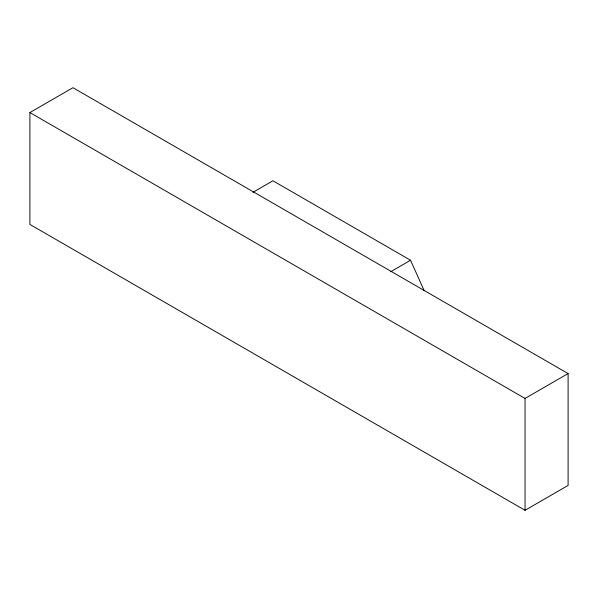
<?xml version="1.0" encoding="UTF-8"?>
<svg xmlns="http://www.w3.org/2000/svg" width="598" height="598" viewBox="0 0 598 598"><rect width="100%" height="100%" fill="white"/><g stroke="black" fill="none" stroke-linecap="round" stroke-linejoin="round"><path stroke-width="0.9" d="M29.9 112.566L72.956 87.704L568.1 373.571L568.1 485.434L525.044 510.296L29.9 224.429L29.9 112.566L525.044 398.432L568.1 373.571M252.984 192.287L272.92 180.775L410.572 260.257L424.132 290.568M390.644 271.761L410.572 260.257M525.044 398.432L525.044 510.296"/></g></svg>
